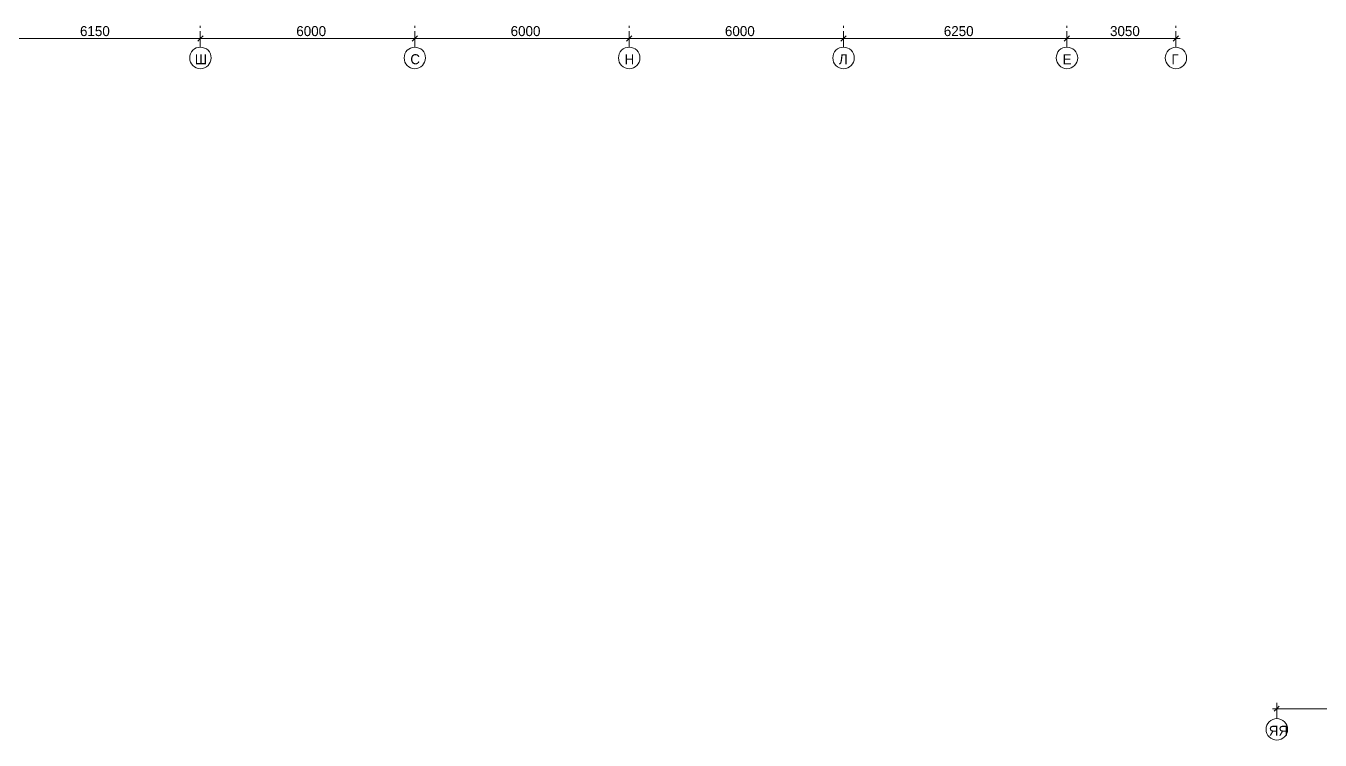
# Model space of a CAD drawing. Header units: millimetres. Extents: x 2294 to 908349, y -83289 to 219220.
# Drawn here: x 349630 to 387036, y -82883 to -62236 of the extents above; entities that cross this region are included whole.
import ezdxf

# ---------------------------------------------------------------- set-up
doc = ezdxf.new("R2010")
doc.units = ezdxf.units.MM
doc.layers.add('PDF _Геометрия', color=7, linetype='Continuous')
doc.layers.add('PDF _Текст', color=7, linetype='Continuous')

msp = doc.modelspace()

# ---------------------------------------------------------------- linework, layer by layer
at = {"layer": 'PDF _Геометрия', "lineweight": 9}
for points in [[(354670.755716071, -62288.77430348517), (354670.755716071, -62236.31541397935)], [(354670.755716071, -62857.07893953798), (354670.755716071, -62393.69208244933)], [(360869.6478236211, -62288.77430348517), (360869.6478236211, -62236.31541397935)], [(360869.6478236211, -62857.07893953798), (360869.6478236211, -62393.69208244933)], [(367064.1683572498, -62288.77430348517), (367064.1683572498, -62236.31541397935)], [(367064.1683572498, -62857.07893953798), (367064.1683572498, -62393.69208244933)], [(373263.0604648949, -62288.77430348517), (373263.0604648949, -62236.31541397935)], [(373263.0604648949, -62857.07893953798), (373263.0604648949, -62393.69208244933)], [(379715.5038717021, -62288.77430348517), (379715.5038717021, -62236.31541397935)], [(379715.5038717021, -62857.07893953798), (379715.5038717021, -62393.69208244933)], [(382867.4088151255, -62288.77430348517), (382867.4088151255, -62236.31541397935)], [(382867.4088151255, -62857.07893953798), (382867.4088151255, -62393.69208244933)], [(348323.2300881804, -62599.15606626449), (348323.2300881804, -62725.93171584466), (348323.2300881804, -62599.15606626449), (348323.2300881804, -62489.86671313969), (348323.2300881804, -62599.15606626449), (354670.755716071, -62599.15606626449), (360869.6478236211, -62599.15606626449), (367064.1683572498, -62599.15606626449), (373263.0604648949, -62599.15606626449), (373263.0604648949, -62725.93171584466), (373263.0604648949, -62599.15606626449), (373263.0604648949, -62489.86671313969), (373263.0604648949, -62599.15606626449)], [(354670.755716071, -62489.86671313969), (354670.755716071, -62599.15606626449), (354670.755716071, -62725.93171584466)], [(360869.6478236211, -62489.86671313969), (360869.6478236211, -62599.15606626449), (360869.6478236211, -62725.93171584466)], [(367064.1683572498, -62489.86671313969), (367064.1683572498, -62599.15606626449), (367064.1683572498, -62725.93171584466)], [(373140.6563895238, -62599.15606626449), (379842.2795213764, -62599.15606626449)], [(379715.5038717021, -62599.15606626449), (379715.5038717021, -62489.86671313969), (379715.5038717021, -62599.15606626449), (379715.5038717021, -62725.93171584466), (379715.5038717021, -62599.15606626449), (382989.8128905916, -62599.15606626449)], [(382867.4088151255, -62489.86671313969), (382867.4088151255, -62599.15606626449), (382867.4088151255, -62725.93171584466)], [(385855.2840236193, -81903.49620956928), (385785.3388376115, -81977.81296964269), (385711.0220775837, -82047.75815565046)], [(385785.3388376115, -82266.33686185442), (385785.3388376115, -81802.95000467077)], [(385785.3388376115, -81872.89519067854), (385785.3388376115, -81977.81296964269), (385785.3388376115, -82100.21704515629)], [(385662.9347622404, -81977.81296964269), (404500.0476619033, -81977.81296964269)]]:
    msp.add_lwpolyline(points, dxfattribs=at)
at = {"layer": 'PDF _Геометрия', "lineweight": 18}
for points in [[(354749.4440503051, -62524.83930619014), (354670.755716071, -62599.15606626449), (354596.4389560432, -62677.84440049948)], [(360948.336157857, -62524.83930619014), (360869.6478236211, -62599.15606626449), (360790.959489482, -62677.84440049948)], [(367142.8566914839, -62524.83930619014), (367064.1683572498, -62599.15606626449), (366989.851597222, -62677.84440049948)], [(382946.0971493614, -62524.83930619014), (382867.4088151255, -62599.15606626449), (382788.7204808895, -62677.84440049948)]]:
    msp.add_lwpolyline(points, dxfattribs=at)
for points in [[(373341.7487991308, -62524.83930619014), (373263.0604648949, -62599.15606626449), (373184.3721306608, -62677.84440049948), (373263.0604648949, -62599.15606626449)], [(379794.1922059362, -62524.83930619014), (379715.5038717021, -62599.15606626449), (379641.1871116743, -62677.84440049948), (379715.5038717021, -62599.15606626449)]]:
    msp.add_lwpolyline(points, close=True, dxfattribs=at)
for points in [[(354675.1272901841, -62852.70736542484, 0.4225352112612406), (354364.7455274523, -63163.08912829915, 0.4172634351384606), (354675.1272901841, -63473.47089107847, 0.411971830988338), (354985.509053011, -63163.08912825165, 0.4172634351384605)], [(367068.539931458, -62852.70736542484, 0.4225352112612406), (366758.1581687261, -63163.08912829915, 0.4172634351384606), (367068.539931458, -63473.47089107847, 0.411971830988338), (367378.9216941898, -63163.08912825165, 0.4172634351384605)], [(373263.0604648949, -62852.70736542484, 0.4225352112612406), (372952.678702163, -63163.08912829915, 0.4172634351384606), (373263.0604649899, -63473.47089107847, 0.411971830988338), (373573.4422278167, -63163.08912825165, 0.4172634351384605)], [(379719.8754459103, -62852.70736542484, 0.4225352112612406), (379409.4936831784, -63163.08912829915, 0.4172634351384606), (379719.8754459103, -63473.47089107847, 0.411971830988338), (380030.2572086421, -63163.08912825165, 0.4172634351384605)], [(385785.3388376115, -82261.96528769284, 0.4225352112612406), (385474.9570748797, -82572.34705051966, 0.4172634351384606), (385785.3388377065, -82882.72881329991, 0.411971830988338), (386095.7206005333, -82572.3470504731, 0.4172634351384605)]]:
    msp.add_lwpolyline(points, format="xyb", close=True, dxfattribs=at)
for points in [[(360869.647823811, -63473.47089107847, 0.411971830988338), (361180.0295865429, -63163.08912825165, 0.4172634351384605), (360869.6478236211, -62852.70736547234)], [(382867.4088151255, -63473.47089107847, 0.411971830988338), (383177.7905778573, -63163.08912825165, 0.4172634351384605), (382867.4088151255, -62852.70736547234)]]:
    msp.add_lwpolyline(points, format="xyb", dxfattribs=at)
for points in [[(360563.6376350974, -63163.08912825165), (360563.6376350974, -62988.2261632788), (360699.1564328098, -62852.70736547234), (360869.6478236211, -62852.70736547234)], [(360869.6478236211, -63473.47089103097), (360699.1564328098, -63473.47089103097), (360563.6376350974, -63333.58051906293), (360563.6376350974, -63163.08912825165)], [(382561.3986264118, -63163.08912825165), (382561.3986264118, -62988.2261632788), (382696.9174242192, -62852.70736547234), (382867.4088151255, -62852.70736547234)], [(382867.4088151255, -63473.47089103097), (382696.9174242192, -63473.47089103097), (382561.3986264118, -63333.58051906293), (382561.3986264118, -63163.08912825165)]]:
    msp.add_open_spline(points, degree=3, dxfattribs=at)

# ---------------------------------------------------------------- texts
at = {"layer": 'PDF _Текст', "char_height": 289.4502280538725, "attachment_point": 4, "style": ''}
for s, insert in [('6150', (351194.7347796657, -62389.08148778277)), ('6000', (357445.9484790438, -62389.08148778277)), ('6000', (363640.3286574916, -62389.08148778277)), ('6000', (369834.7266235766, -62389.08148778277)), ('6250', (376160.2456878503, -62389.08148778277)), ('3050', (380964.513654754, -62389.08148778277)), ('Ш', (354512.6864438714, -63202.17815484526)), ('С', (360742.0436622803, -63202.17815484526)), ('Н', (366932.0525445887, -63202.17815484526)), ('Л', (373126.4371698988, -63202.17815484526)), ('Е', (379591.8510530503, -63202.17815484526)), ('Г', (382739.3177188565, -63202.17815484526)), ('ЯЯ', (385552.9917158103, -82612.12145454809))]:
    msp.add_mtext(s, dxfattribs=dict(at, insert=insert))

doc.saveas('drawing.dxf')
